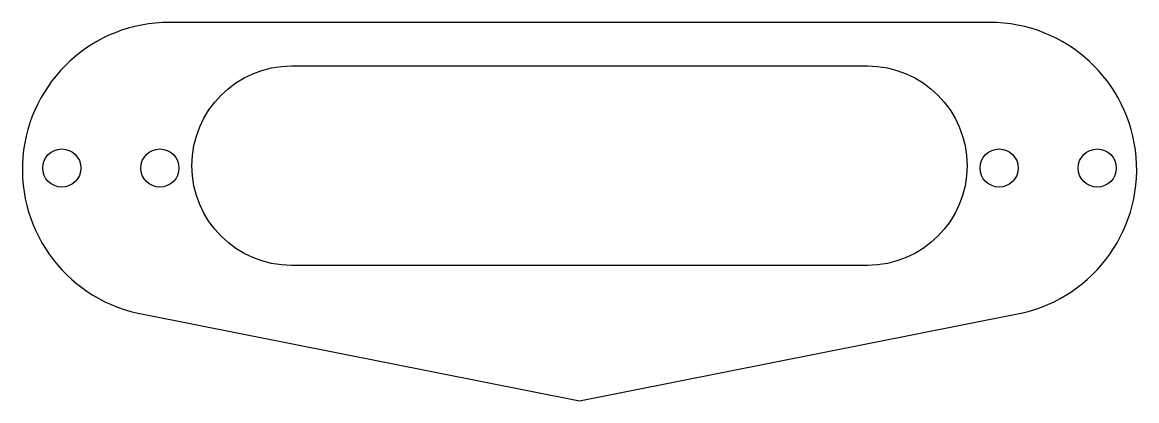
# Model space of a CAD drawing. Header units: millimetres. Extents: x -23 to 79, y -13 to 22.
import ezdxf

# ---------------------------------------------------------------- set-up
doc = ezdxf.new("R2010")
doc.units = ezdxf.units.MM
doc.layers.get('0').update_dxf_attribs({"linetype": 'CONTINUOUS'})

msp = doc.modelspace()

# ---------------------------------------------------------------- linework, layer by layer
for points in [[(-12.18, -5.09), (27.71, -13), (67.6, -5.09, 0.919122), (65.34, 21.71), (-9.91, 21.71, 0.919122)], [(1.3, 17.71), (54.12, 17.71, -1), (54.12, -0.59), (1.3, -0.59, -1)]]:
    msp.add_lwpolyline(points, format="xyb", close=True)
for centre in [(-19.79, 8.34), (-10.79, 8.34), (66.21, 8.34), (75.21, 8.34)]:
    msp.add_circle(centre, 1.75)

doc.saveas('drawing.dxf')
